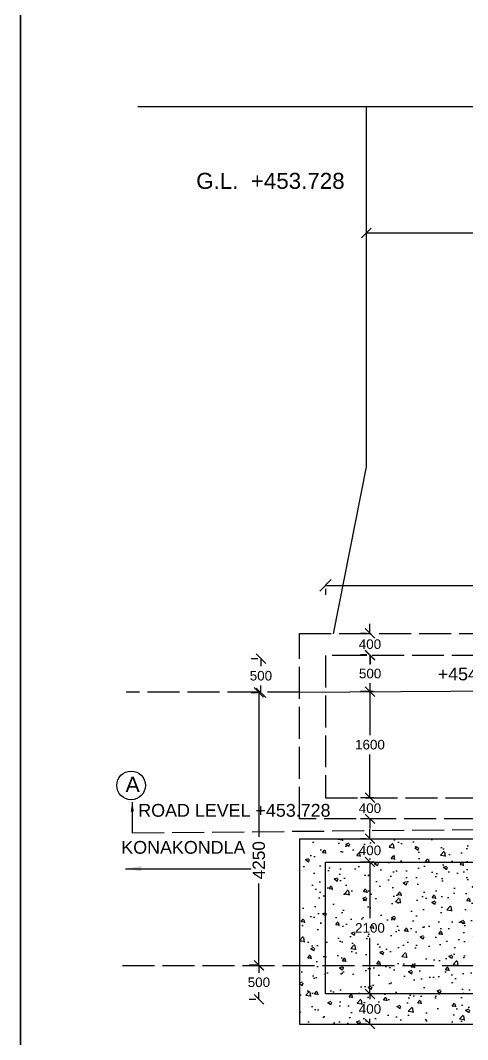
# Model space of a CAD drawing. Header units: inches. Extents: x 20221.8 to 20320.1, y 17529.5 to 17601.
# Drawn here: x 20221.83 to 20230.22, y 17547.52 to 17566.66 of the extents above; entities that cross this region are included whole.
import ezdxf

# ---------------------------------------------------------------- set-up
doc = ezdxf.new("R2010")
doc.units = ezdxf.units.IN
doc.header["$MEASUREMENT"] = 0
doc.linetypes.add('ACAD_ISO02W100', pattern=[15, 12, -3])
for name, color, linetype in [('DIMENSION', 255, 'Continuous'), ('DRAWING', 2, 'Continuous'), ('HATCH', 7, 'Continuous'), ('TEXT', 255, 'Continuous')]:
    doc.layers.add(name, color=color, linetype=linetype)
doc.styles.get("Standard").update_dxf_attribs({"font": 'arial.ttf'})
doc.dimstyles.get("Standard").update_dxf_attribs({"dimtxt": 0.18, "dimasz": 0.18, "dimexe": 0.18, "dimexo": 0.0625, "dimgap": 0.09, "dimtad": 0, "dimtih": 1, "dimtoh": 1, "dimdec": 4, "dimzin": 0, "dimdsep": 46, "dimtxsty": 'Standard', "dimblk": 'OBLIQUE', "dimcen": 0.09, "dimadec": 0, "dimazin": 0, "dimtfac": 1, "dimtdec": 4, "dimtofl": 0, "dimtmove": 0, "dimatfit": 3, "dimfxl": 1, "dimtolj": 1, "dimtzin": 0, "dimarcsym": 0})

# ---------------------------------------------------------------- blocks, each defined once
blk = doc.blocks.new('_Oblique')
at = {"color": 0, "linetype": 'ByBlock', "lineweight": -2}
blk.add_line((-0.5, -0.5), (0.5, 0.5), dxfattribs=at)
blk = doc.blocks.new('*D2')
at = {"layer": 'Defpoints', "color": 0, "transparency": 16777216}
for p in [(20227.555, 17556.051), (20234.88, 17556.051), (20234.88, 17556.051)]:
    blk.add_point(p, dxfattribs=at)
at = {"layer": 'DIMENSION', "color": 0, "lineweight": -2, "transparency": 16777216}
for p, q in [((20234.88, 17556.113), (20234.88, 17556.231)), ((20227.555, 17556.051), (20230.807, 17556.051)), ((20227.555, 17555.988), (20227.555, 17555.871)), ((20234.88, 17556.051), (20231.627, 17556.051))]:
    blk.add_line(p, q, dxfattribs=at)
at = {"layer": 'DIMENSION', "color": 0, "lineweight": -2, "transparency": 16777216, "xscale": 0.2142857142857143, "yscale": 0.2142857142857143, "zscale": 0.2142857142857143, "rotation": 180}
blk.add_blockref('_Oblique', (20227.555, 17556.051), dxfattribs=at)
at = {"layer": 'DIMENSION', "color": 0, "lineweight": -2, "transparency": 16777216, "xscale": 0.2142857142857143, "yscale": 0.2142857142857143, "zscale": 0.2142857142857143}
blk.add_blockref('_Oblique', (20234.88, 17556.051), dxfattribs=at)
at = {"layer": 'DIMENSION', "color": 0, "transparency": 16777216, "insert": (20231.217, 17556.051), "char_height": 0.2143, "attachment_point": 5}
blk.add_mtext('\\A1;6000', dxfattribs=at)
blk = doc.blocks.new('*D10')
at = {"layer": 'Defpoints', "color": 0, "transparency": 16777216}
for p in [(20228.389, 17548.38), (20228.389, 17547.814), (20228.389, 17547.814)]:
    blk.add_point(p, dxfattribs=at)
at = {"layer": 'DIMENSION', "color": 0, "lineweight": -2, "transparency": 16777216}
for p, q in [((20228.327, 17548.38), (20228.209, 17548.38)), ((20228.389, 17548.38), (20228.389, 17548.279)), ((20228.389, 17547.814), (20228.389, 17547.915)), ((20228.327, 17547.814), (20228.209, 17547.814))]:
    blk.add_line(p, q, dxfattribs=at)
at = {"layer": 'DIMENSION', "color": 0, "lineweight": -2, "transparency": 16777216, "xscale": 0.18, "yscale": 0.18, "zscale": 0.18}
for p, rotation in [((20228.389, 17548.38), 90), ((20228.389, 17547.814), 270)]:
    blk.add_blockref('_Oblique', p, dxfattribs=dict(at, rotation=rotation))
at = {"layer": 'DIMENSION', "color": 0, "transparency": 16777216, "insert": (20228.389, 17548.097), "char_height": 0.18, "attachment_point": 5}
blk.add_mtext('\\A1;400', dxfattribs=at)
blk = doc.blocks.new('*D11')
at = {"layer": 'Defpoints', "color": 0, "transparency": 16777216}
for p in [(20228.389, 17550.855), (20228.532, 17550.855), (20228.532, 17548.38)]:
    blk.add_point(p, dxfattribs=at)
at = {"layer": 'DIMENSION', "color": 0, "lineweight": -2, "transparency": 16777216}
for p, q in [((20228.47, 17550.855), (20228.209, 17550.855)), ((20228.389, 17550.855), (20228.389, 17549.8)), ((20228.389, 17548.38), (20228.389, 17549.436)), ((20228.47, 17548.38), (20228.209, 17548.38))]:
    blk.add_line(p, q, dxfattribs=at)
at = {"layer": 'DIMENSION', "color": 0, "lineweight": -2, "transparency": 16777216, "xscale": 0.18, "yscale": 0.18, "zscale": 0.18}
for p, rotation in [((20228.389, 17550.855), 90), ((20228.389, 17548.38), 270)]:
    blk.add_blockref('_Oblique', p, dxfattribs=dict(at, rotation=rotation))
at = {"layer": 'DIMENSION', "color": 0, "transparency": 16777216, "insert": (20228.389, 17549.618), "char_height": 0.18, "attachment_point": 5}
blk.add_mtext('\\A1;2100', dxfattribs=at)
blk = doc.blocks.new('*D12')
at = {"layer": 'Defpoints', "color": 0, "transparency": 16777216}
for p in [(20228.389, 17551.293), (20228.389, 17550.855), (20228.389, 17550.855)]:
    blk.add_point(p, dxfattribs=at)
at = {"layer": 'DIMENSION', "color": 0, "lineweight": -2, "transparency": 16777216}
for p, q in [((20228.389, 17551.293), (20228.389, 17551.473)), ((20228.327, 17551.293), (20228.209, 17551.293)), ((20228.327, 17550.855), (20228.209, 17550.855)), ((20228.389, 17550.855), (20228.389, 17550.675))]:
    blk.add_line(p, q, dxfattribs=at)
at = {"layer": 'DIMENSION', "color": 0, "lineweight": -2, "transparency": 16777216, "xscale": 0.18, "yscale": 0.18, "zscale": 0.18}
for p, rotation in [((20228.389, 17551.293), 270), ((20228.389, 17550.855), 90)]:
    blk.add_blockref('_Oblique', p, dxfattribs=dict(at, rotation=rotation))
at = {"layer": 'DIMENSION', "color": 0, "transparency": 16777216, "insert": (20228.389, 17551.074), "char_height": 0.18, "attachment_point": 5}
blk.add_mtext('\\A1;400', dxfattribs=at)
blk = doc.blocks.new('*D14')
at = {"layer": 'Defpoints', "color": 0, "transparency": 16777216}
for p in [(20228.389, 17552.064), (20228.389, 17551.668), (20228.389, 17551.668)]:
    blk.add_point(p, dxfattribs=at)
at = {"layer": 'DIMENSION', "color": 0, "lineweight": -2, "transparency": 16777216}
for p, q in [((20228.389, 17552.064), (20228.389, 17552.244)), ((20228.327, 17552.064), (20228.209, 17552.064)), ((20228.327, 17551.668), (20228.209, 17551.668)), ((20228.389, 17551.668), (20228.389, 17551.488))]:
    blk.add_line(p, q, dxfattribs=at)
at = {"layer": 'DIMENSION', "color": 0, "lineweight": -2, "transparency": 16777216, "xscale": 0.18, "yscale": 0.18, "zscale": 0.18}
for p, rotation in [((20228.389, 17552.064), 270), ((20228.389, 17551.668), 90)]:
    blk.add_blockref('_Oblique', p, dxfattribs=dict(at, rotation=rotation))
at = {"layer": 'DIMENSION', "color": 0, "transparency": 16777216, "insert": (20228.389, 17551.866), "char_height": 0.18, "attachment_point": 5}
blk.add_mtext('\\A1;400', dxfattribs=at)
blk = doc.blocks.new('*D15')
at = {"layer": 'Defpoints', "color": 0, "transparency": 16777216}
for p in [(20226.35, 17554.672), (20226.344, 17554.033), (20226.35, 17554.033)]:
    blk.add_point(p, dxfattribs=at)
at = {"layer": 'DIMENSION', "color": 0, "lineweight": -2, "transparency": 16777216}
for p, q in [((20226.288, 17554.672), (20226.164, 17554.672)), ((20226.344, 17554.672), (20226.344, 17554.535)), ((20226.288, 17554.033), (20226.164, 17554.033)), ((20226.344, 17554.033), (20226.344, 17554.171))]:
    blk.add_line(p, q, dxfattribs=at)
at = {"layer": 'DIMENSION', "color": 0, "lineweight": -2, "transparency": 16777216, "xscale": 0.18, "yscale": 0.18, "zscale": 0.18}
for p, rotation in [((20226.344, 17554.672), 90), ((20226.344, 17554.033), 270)]:
    blk.add_blockref('_Oblique', p, dxfattribs=dict(at, rotation=rotation))
at = {"layer": 'DIMENSION', "color": 0, "transparency": 16777216, "insert": (20226.344, 17554.353), "char_height": 0.18, "attachment_point": 5}
blk.add_mtext('\\A1;500', dxfattribs=at)
blk = doc.blocks.new('*D16')
at = {"layer": 'Defpoints', "color": 0, "transparency": 16777216}
for p in [(20226.333, 17554.044), (20226.305, 17548.918), (20226.333, 17548.918)]:
    blk.add_point(p, dxfattribs=at)
at = {"layer": 'DIMENSION', "color": 0, "lineweight": -2, "transparency": 16777216}
for p, q in [((20226.271, 17554.044), (20226.125, 17554.044)), ((20226.305, 17554.044), (20226.305, 17551.329)), ((20226.305, 17548.918), (20226.305, 17550.451)), ((20226.271, 17548.918), (20226.125, 17548.918))]:
    blk.add_line(p, q, dxfattribs=at)
at = {"layer": 'DIMENSION', "color": 0, "lineweight": -2, "transparency": 16777216, "xscale": 0.18, "yscale": 0.18, "zscale": 0.18}
for p, rotation in [((20226.305, 17554.044), 90), ((20226.305, 17548.918), 270)]:
    blk.add_blockref('_Oblique', p, dxfattribs=dict(at, rotation=rotation))
at = {"layer": 'DIMENSION', "color": 0, "transparency": 16777216, "insert": (20226.305, 17550.89), "char_height": 0.2308, "attachment_point": 5, "rotation": 90}
blk.add_mtext('\\A1;4250', dxfattribs=at)
blk = doc.blocks.new('*D17')
at = {"layer": 'Defpoints', "color": 0, "transparency": 16777216}
for p in [(20226.313, 17548.917), (20226.306, 17548.278), (20226.313, 17548.278)]:
    blk.add_point(p, dxfattribs=at)
at = {"layer": 'DIMENSION', "color": 0, "lineweight": -2, "transparency": 16777216}
for p, q in [((20226.25, 17548.917), (20226.126, 17548.917)), ((20226.306, 17548.917), (20226.306, 17548.779)), ((20226.25, 17548.278), (20226.126, 17548.278)), ((20226.306, 17548.278), (20226.306, 17548.416))]:
    blk.add_line(p, q, dxfattribs=at)
at = {"layer": 'DIMENSION', "color": 0, "lineweight": -2, "transparency": 16777216, "xscale": 0.18, "yscale": 0.18, "zscale": 0.18}
for p, rotation in [((20226.306, 17548.917), 90), ((20226.306, 17548.278), 270)]:
    blk.add_blockref('_Oblique', p, dxfattribs=dict(at, rotation=rotation))
at = {"layer": 'DIMENSION', "color": 0, "transparency": 16777216, "insert": (20226.306, 17548.598), "char_height": 0.18, "attachment_point": 5}
blk.add_mtext('\\A1;500', dxfattribs=at)
blk = doc.blocks.new('*D18')
at = {"layer": 'Defpoints', "color": 0, "transparency": 16777216}
for p in [(20228.389, 17554.055), (20228.52, 17554.055), (20228.52, 17552.064)]:
    blk.add_point(p, dxfattribs=at)
at = {"layer": 'DIMENSION', "color": 0, "lineweight": -2, "transparency": 16777216}
for p, q in [((20228.458, 17554.055), (20228.209, 17554.055)), ((20228.389, 17554.055), (20228.389, 17553.241)), ((20228.389, 17552.064), (20228.389, 17552.877)), ((20228.458, 17552.064), (20228.209, 17552.064))]:
    blk.add_line(p, q, dxfattribs=at)
at = {"layer": 'DIMENSION', "color": 0, "lineweight": -2, "transparency": 16777216, "xscale": 0.18, "yscale": 0.18, "zscale": 0.18}
for p, rotation in [((20228.389, 17554.055), 90), ((20228.389, 17552.064), 270)]:
    blk.add_blockref('_Oblique', p, dxfattribs=dict(at, rotation=rotation))
at = {"layer": 'DIMENSION', "color": 0, "transparency": 16777216, "insert": (20228.389, 17553.059), "char_height": 0.18, "attachment_point": 5}
blk.add_mtext('\\A1;1600', dxfattribs=at)
blk = doc.blocks.new('*D19')
at = {"layer": 'Defpoints', "color": 0, "transparency": 16777216}
for p in [(20228.389, 17555.149), (20228.389, 17554.744), (20228.389, 17554.744)]:
    blk.add_point(p, dxfattribs=at)
at = {"layer": 'DIMENSION', "color": 0, "lineweight": -2, "transparency": 16777216}
for p, q in [((20228.327, 17555.149), (20228.209, 17555.149)), ((20228.389, 17555.149), (20228.389, 17555.329)), ((20228.327, 17554.744), (20228.209, 17554.744)), ((20228.389, 17554.744), (20228.389, 17554.564))]:
    blk.add_line(p, q, dxfattribs=at)
at = {"layer": 'DIMENSION', "color": 0, "lineweight": -2, "transparency": 16777216, "xscale": 0.18, "yscale": 0.18, "zscale": 0.18}
for p, rotation in [((20228.389, 17555.149), 270), ((20228.389, 17554.744), 90)]:
    blk.add_blockref('_Oblique', p, dxfattribs=dict(at, rotation=rotation))
at = {"layer": 'DIMENSION', "color": 0, "transparency": 16777216, "insert": (20228.389, 17554.946), "char_height": 0.18, "attachment_point": 5}
blk.add_mtext('\\A1;400', dxfattribs=at)
blk = doc.blocks.new('*D20')
at = {"layer": 'Defpoints', "color": 0, "transparency": 16777216}
for p in [(20228.392, 17554.735), (20228.392, 17554.053), (20228.392, 17554.053)]:
    blk.add_point(p, dxfattribs=at)
at = {"layer": 'DIMENSION', "color": 0, "lineweight": -2, "transparency": 16777216}
for p, q in [((20228.329, 17554.735), (20228.212, 17554.735)), ((20228.392, 17554.735), (20228.392, 17554.576)), ((20228.392, 17554.053), (20228.392, 17554.212)), ((20228.329, 17554.053), (20228.212, 17554.053))]:
    blk.add_line(p, q, dxfattribs=at)
at = {"layer": 'DIMENSION', "color": 0, "lineweight": -2, "transparency": 16777216, "xscale": 0.18, "yscale": 0.18, "zscale": 0.18}
for p, rotation in [((20228.392, 17554.735), 90), ((20228.392, 17554.053), 270)]:
    blk.add_blockref('_Oblique', p, dxfattribs=dict(at, rotation=rotation))
at = {"layer": 'DIMENSION', "color": 0, "transparency": 16777216, "insert": (20228.392, 17554.394), "char_height": 0.18, "attachment_point": 5}
blk.add_mtext('\\A1;500', dxfattribs=at)
blk = doc.blocks.new('*D76')
at = {"layer": 'Defpoints', "color": 0, "transparency": 16777216}
for p in [(20228.323, 17562.668), (20237.499, 17562.668), (20237.499, 17562.668)]:
    blk.add_point(p, dxfattribs=at)
at = {"layer": 'DIMENSION', "color": 0, "lineweight": -2, "transparency": 16777216}
for p, q in [((20228.323, 17562.731), (20228.323, 17562.848)), ((20237.499, 17562.731), (20237.499, 17562.848)), ((20228.323, 17562.668), (20232.478, 17562.668)), ((20237.499, 17562.668), (20233.344, 17562.668))]:
    blk.add_line(p, q, dxfattribs=at)
at = {"layer": 'DIMENSION', "color": 0, "lineweight": -2, "transparency": 16777216, "xscale": 0.18, "yscale": 0.18, "zscale": 0.18, "rotation": 180}
blk.add_blockref('_Oblique', (20228.323, 17562.668), dxfattribs=at)
at = {"layer": 'DIMENSION', "color": 0, "lineweight": -2, "transparency": 16777216, "xscale": 0.18, "yscale": 0.18, "zscale": 0.18}
blk.add_blockref('_Oblique', (20237.499, 17562.668), dxfattribs=at)
at = {"layer": 'DIMENSION', "color": 0, "transparency": 16777216, "insert": (20232.911, 17562.668), "char_height": 0.2308, "attachment_point": 5}
blk.add_mtext('\\A1;7554', dxfattribs=at)

msp = doc.modelspace()

# ---------------------------------------------------------------- hatches: boundary and pattern name
at = {"layer": 'HATCH'}
h = msp.add_hatch(dxfattribs=at)
h.set_pattern_fill('AR-CONC', color=256, scale=0.09, style=0)
h.set_pattern_definition([(50, (0, 0), (0.645534164, -0.056476921), [0.0675, -0.7425]), (355, (0, 0), (-0.1248762, 0.67697292), [0.054, -0.594]), (100.4514, (0.0538, -0.0047), (0.520658444, 0.620495588), [0.057366171, -0.6310279]), (46.1842, (0, 0.18), (0.960516944, -0.148967113), [0.10125, -1.11375]), (96.6356, (0.08, 0.1676), (0.841196435, 0.876706084), [0.08604926, -0.9465417]), (351.1842, (0, 0.18), (0.84119575, 0.87670674), [0.081, -0.891]), (21, (0.09, 0.135), (0.537216347, -0.362357002), [0.0675, -0.7425]), (326, (0.09, 0.135), (0.218983799, 0.65263504), [0.054, -0.594]), (71.4514, (0.13477, 0.1048), (0.756200366, 0.290277447), [0.057366171, -0.6310279]), (37.5, (0, 0), (0.0109438698, 0.2996044684), [0, -0.5868, 0, -0.603, 0, -0.59625]), (7.5, (0, 0), (0.2367625837, 0.3549705407), [0, -0.3438, 0, -0.5733, 0, -0.22725]), (327.5, (-0.2007, 0), (0.4804401926, -0.0202993846), [0, -0.225, 0, -0.702, 0, -0.9315]), (317.5, (-0.2907, 0), (0.5248675524, 0.090094484), [0, -0.2925, 0, -0.4662, 0, -0.6615])])
h.paths.add_polyline_path([(20234.87975, 17551.50882), (20238.54049, 17551.50882), (20238.54049, 17547.8139), (20227.0644, 17547.8139), (20227.0644, 17551.29329), (20234.87975, 17551.29329)])

# ---------------------------------------------------------------- linework, layer by layer
at = {"layer": 'DIMENSION'}
msp.add_circle((20223.9093, 17552.2948), 0.2688, dxfattribs=at)
at = {"layer": 'DRAWING'}
msp.add_line((20221.83246, 17600.95378), (20221.83246, 17534.227), dxfattribs=at)
for points in [[(20224.03596, 17565.04177), (20243.44362, 17565.04177), (20243.44362, 17565.94305), (20243.93565, 17564.62273), (20243.93565, 17565.08896), (20284.53925, 17565.08896)], [(20227.70837, 17555.1433), (20228.32333, 17558.27756), (20228.32333, 17565.04177)], [(20227.06485, 17554.04382), (20282.94469, 17554.41333)], [(20227.0644, 17551.29329), (20227.0644, 17547.8139), (20238.54049, 17547.8139), (20238.54049, 17551.56442)], [(20238.02782, 17551.56443), (20238.02782, 17548.38048), (20236.19978, 17548.38048), (20235.48309, 17548.38048), (20234.86324, 17548.38048), (20234.00543, 17548.38048), (20233.50774, 17548.38048), (20227.5547, 17548.38048), (20227.5547, 17550.85502), (20234.87975, 17550.85502)], [(20227.0644, 17551.29329), (20234.87975, 17551.29329)]]:
    msp.add_lwpolyline(points, dxfattribs=at)
at = {"layer": 'DRAWING', "linetype": 'ACAD_ISO02W100', "ltscale": 0.05}
for points in [[(20234.87975, 17551.67004), (20227.0644, 17551.67004), (20227.0644, 17555.14892), (20238.54049, 17555.14892), (20238.54049, 17551.56442)], [(20238.02782, 17551.50405), (20238.02782, 17554.73487), (20227.5547, 17554.73487), (20227.5547, 17552.06368)], [(20227.06485, 17554.04382), (20223.81382, 17554.04382)], [(20227.5547, 17552.06368), (20234.87127, 17552.06368)], [(20223.93068, 17551.40426), (20252.07909, 17551.67306)], [(20223.74646, 17548.91675), (20235.48685, 17548.91675)]]:
    msp.add_lwpolyline(points, dxfattribs=at)
at = {"layer": 'HATCH'}
msp.add_lwpolyline([(20221.83246, 17600.95378), (20319.68131, 17600.95378), (20319.68131, 17534.227), (20221.83246, 17534.227)], close=True, dxfattribs=at)

# ---------------------------------------------------------------- texts
at = {"layer": 'TEXT', "attachment_point": 1}
for s, insert, char_height, width in [('G.L.  +453.728', (20225.12996, 17563.79472), 0.3, 6.864), ('+454.628', (20229.65933, 17554.50718), 0.24, 5.4912), ('A', (20223.80378, 17552.45631), 0.288, 6.58944), ('ROAD LEVEL +453.728', (20224.04357, 17551.94687), 0.24, 5.4912), ('KONAKONDLA', (20223.72513, 17551.25198), 0.24, 5.4912)]:
    msp.add_mtext(s, dxfattribs=dict(at, insert=insert, char_height=char_height, width=width))

# ---------------------------------------------------------------- dimensions: what is measured, and where the dimension line sits
at = {"layer": 'DIMENSION'}
dim = msp.add_aligned_dim(p1=(20228.32333, 17562.66838), p2=(20237.49916, 17562.66838), distance=0, text='7554', dimstyle='Standard', override={"dimtxt": 0.230769}, dxfattribs=at)
dim.commit()
dim.dimension.update_dxf_attribs({"geometry": '*D76', "text_midpoint": (20232.91125, 17562.66838)})
dim = msp.add_linear_dim(base=(20234.87975, 17556.0506), p1=(20227.5547, 17556.0506), p2=(20234.87975, 17556.0506), text='6000', dimstyle='Standard', override={"dimtxt": 0.214286, "dimasz": 0.214286, "dimblk1": 'Oblique', "dimblk2": 'Oblique', "dimsah": 1}, dxfattribs=at)
dim.commit()
dim.dimension.update_dxf_attribs({"geometry": '*D2', "text_midpoint": (20231.21722, 17556.0506)})
for p1, p2, distance, text, picture, middle in [((20228.38947, 17555.14892), (20228.38947, 17554.74408), 0, '400', '*D19', (20228.38947, 17554.9465)), ((20228.39171, 17554.73487), (20228.39171, 17554.0526), 0, '500', '*D20', (20228.39171, 17554.39373)), ((20226.35016, 17554.67188), (20226.35016, 17554.03348), -0.00662, '500', '*D15', (20226.34354, 17554.35268)), ((20228.38947, 17552.06368), (20228.38947, 17551.66773), 0, '400', '*D14', (20228.38947, 17551.86571)), ((20228.38947, 17551.29329), (20228.38947, 17550.85502), 0, '400', '*D12', (20228.38947, 17551.07415)), ((20228.53215, 17548.38048), (20228.53215, 17550.85502), 0.14268, '2100', '*D11', (20228.38947, 17549.61775)), ((20226.31277, 17548.91675), (20226.31277, 17548.27835), -0.00662, '500', '*D17', (20226.30615, 17548.59755)), ((20228.38947, 17548.38048), (20228.38947, 17547.8139), 0, '400', '*D10', (20228.38947, 17548.09719))]:
    dim = msp.add_aligned_dim(p1=p1, p2=p2, distance=distance, text=text, dimstyle='Standard', dxfattribs=at)
    dim.commit()
    dim.dimension.update_dxf_attribs({"geometry": picture, "text_midpoint": middle})
dim = msp.add_linear_dim(base=(20226.30472, 17548.91819), p1=(20226.33319, 17554.04382), p2=(20226.33319, 17548.91819), angle=90, text='4250', dimstyle='Standard', override={"dimtxt": 0.230769}, dxfattribs=at)
dim.commit()
dim.dimension.update_dxf_attribs({"geometry": '*D16', "text_midpoint": (20226.30472, 17550.89015), "dimtype": 160, "text_rotation": 90})
dim = msp.add_linear_dim(base=(20228.38947, 17554.05484), p1=(20228.52, 17552.06368), p2=(20228.52, 17554.05484), angle=90, text='1600', dimstyle='Standard', dxfattribs=at)
dim.commit()
dim.dimension.update_dxf_attribs({"geometry": '*D18', "text_midpoint": (20228.38947, 17553.05926)})

# ---------------------------------------------------------------- leaders
for points, override in [([(20223.93068, 17551.98085), (20223.93068, 17551.40426)], {"dimgap": 0.09, "dimtad": 0}), ([(20223.8025, 17550.7313), (20226.16022, 17550.7313)], {"dimasz": 0.3, "dimgap": 0.09, "dimtad": 0})]:
    msp.add_leader(points, dimstyle='Standard', override=override, dxfattribs=at)

doc.saveas('drawing.dxf')
